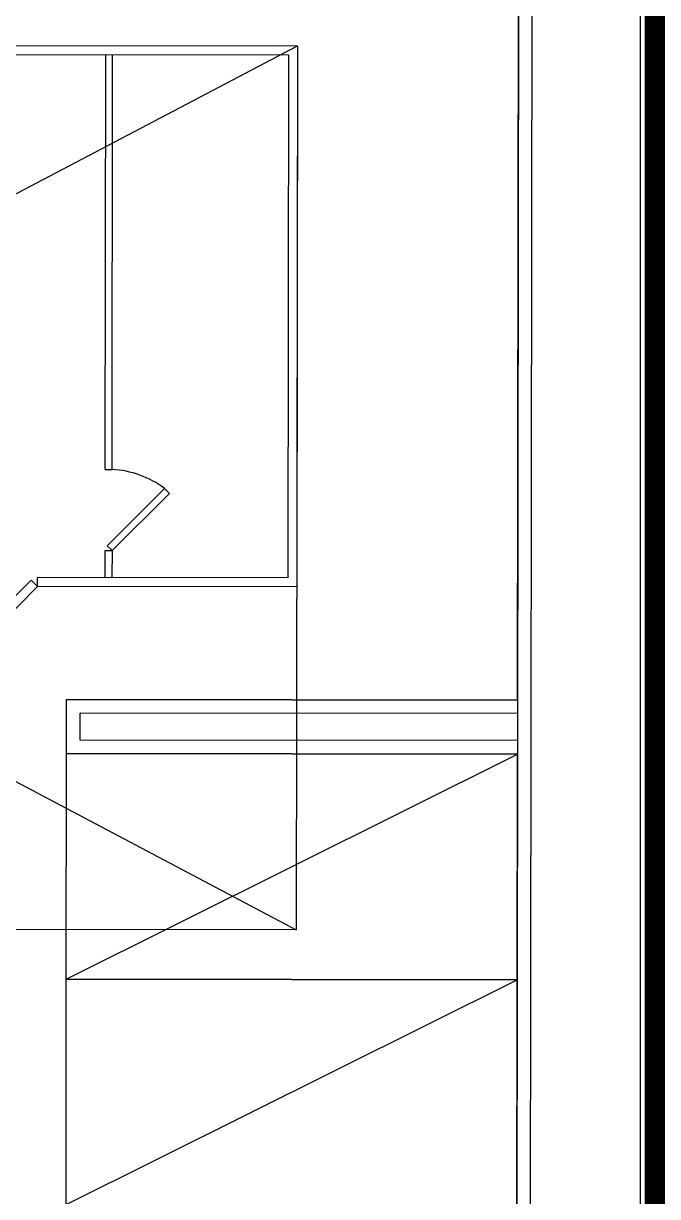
# Model space of a CAD drawing. Header units: millimetres. Extents: x 9 to 403, y 12 to 283.
# Drawn here: x 72.42 to 79.45, y 233.53 to 246.54 of the extents above; entities that cross this region are included whole.
import ezdxf

# ---------------------------------------------------------------- set-up
doc = ezdxf.new("R2010")
doc.units = ezdxf.units.MM
for name, pattern in [('CENTER', [2, 1.25, -0.25, 0.25, -0.25]), ('HIDDEN', [2, 1, -1]), ('PHANTOM2', [12.5, 10, -0.5, 0.5, -0.5, 0.5, -0.5])]:
    doc.linetypes.add(name, pattern=pattern)
for name, color, linetype in [('G', 3, 'Continuous'), ('SITE_20200109$0$AA-CON', 2, 'Continuous'), ('SITE_20200109$0$AA-ETC', 4, 'Continuous'), ('SITE_20200109$0$AA-HACTH', 5, 'Continuous'), ('SITE_20200109$0$AA-WIN', 4, 'Continuous'), ('SITE_20200109$0$ELE7', 7, 'Continuous'), ('SITE_20200109$0$주차', 4, 'Continuous'), ('SITE_20200109$0$출력안됨', 155, 'Continuous'), ('가구1', 5, 'Continuous'), ('사업부지', 7, 'Continuous')]:
    doc.layers.add(name, color=color, linetype=linetype)

msp = doc.modelspace()

# ---------------------------------------------------------------- linework, layer by layer
at = {"color": 8}
msp.add_line((79.258, 249.625), (79.258, 205.042), dxfattribs=at)
at = {"layer": 'G', "color": 8, "linetype": 'HIDDEN'}
msp.add_line((79.408, 249.706), (79.408, 205.043), dxfattribs=at)
at = {"layer": 'SITE_20200109$0$AA-CON', "color": 8}
for p, q in [((67.456, 246.302), (75.456, 246.291)), ((67.556, 246.202), (75.356, 246.191)), ((75.356, 246.191), (75.348, 240.391)), ((75.456, 246.291), (75.448, 240.291)), ((75.348, 240.391), (72.573, 240.395)), ((72.573, 240.295), (72.573, 240.395)), ((75.448, 240.291), (72.573, 240.295))]:
    msp.add_line(p, q, dxfattribs=at)
at = {"layer": 'SITE_20200109$0$AA-ETC', "color": 8}
for p, q in [((73.325, 241.594), (73.331, 246.194)), ((73.4, 241.594), (73.406, 246.194)), ((73.325, 241.594), (73.4, 241.594)), ((73.346, 240.747), (73.983, 241.382)), ((73.983, 241.382), (74.036, 241.329)), ((74.036, 241.329), (73.399, 240.694)), ((73.399, 240.694), (73.346, 240.747)), ((73.323, 240.394), (73.324, 240.694)), ((73.324, 240.694), (73.399, 240.694)), ((73.399, 240.694), (73.398, 240.394))]:
    msp.add_line(p, q, dxfattribs=at)
at = {"layer": 'SITE_20200109$0$AA-HACTH', "color": 8}
for p, q in [((77.896, 239.038), (77.908, 247.138)), ((72.896, 239.044), (77.896, 239.038)), ((72.896, 238.444), (72.896, 239.044)), ((77.896, 238.438), (72.896, 238.444)), ((77.858, 210.938), (77.896, 238.438))]:
    msp.add_line(p, q, dxfattribs=at)
at = {"layer": 'SITE_20200109$0$AA-WIN', "color": 8}
for p, q in [((71.865, 239.73), (72.503, 240.366)), ((72.503, 240.366), (72.573, 240.295)), ((72.573, 240.295), (71.936, 239.659))]:
    msp.add_line(p, q, dxfattribs=at)
msp.add_ellipse((73.337, 240.511), major_axis=(1.085, 0.002), ratio=0.999998, start_param=0.931221, end_param=1.51108, dxfattribs=at)
at = {"layer": 'SITE_20200109$0$ELE7', "color": 8}
for p, q in [((78.058, 247.287), (78.008, 210.787)), ((77.908, 247.138), (77.858, 210.938)), ((77.896, 239.038), (72.896, 239.044)), ((72.896, 238.444), (72.896, 239.044)), ((77.896, 238.888), (73.046, 238.894)), ((73.046, 238.594), (73.046, 238.894)), ((77.896, 238.588), (73.046, 238.594)), ((77.896, 238.438), (72.896, 238.444))]:
    msp.add_line(p, q, dxfattribs=at)
at = {"layer": 'SITE_20200109$0$주차', "color": 8}
for p, q in [((72.892, 235.944), (72.896, 238.444)), ((72.892, 235.944), (77.896, 238.438)), ((72.896, 238.444), (77.896, 238.438)), ((77.896, 238.438), (77.892, 235.938)), ((72.889, 233.444), (72.892, 235.944)), ((72.889, 233.444), (77.892, 235.938)), ((77.892, 235.938), (72.892, 235.944)), ((72.892, 235.944), (77.892, 235.938)), ((77.892, 235.938), (77.889, 233.438))]:
    msp.add_line(p, q, dxfattribs=at)
at = {"layer": 'SITE_20200109$0$출력안됨', "color": 8}
for p, q in [((56.856, 246.316), (75.443, 236.491)), ((56.856, 246.316), (75.456, 246.291)), ((56.843, 236.516), (75.456, 246.291)), ((75.456, 246.291), (75.443, 236.491)), ((75.443, 236.491), (56.843, 236.516))]:
    msp.add_line(p, q, dxfattribs=at)
at = {"layer": '가구1', "color": 8, "linetype": 'CENTER', "ltscale": 3, "const_width": 0.5, "flags": 128}
msp.add_lwpolyline([(277.798, 49.074), (260.668, 44.662), (256.911, 43.108), (250.181, 49.868), (211.206, 45.9), (194.446, 55.691), (187.731, 63.178), (180.838, 68.564), (173.689, 71.671), (162.494, 74.184), (155.072, 77.177), (151.855, 78.433), (148.934, 79.604), (147.264, 89.446), (140.24, 96.509), (132.139, 103), (121.934, 113.712), (117.946, 120.914), (116.138, 124.179), (102.665, 138.342), (99.797, 145.649), (99.3, 158.162), (102.359, 170.037), (109.188, 180.774), (113.022, 188.106), (114.582, 195.955), (112.833, 201.748), (112.832, 208.615), (112.833, 239.254), (113.56, 240.523), (96.552, 244.891), (80.643, 249.059), (79.558, 249.784), (79.558, 181.351), (71.332, 181.738), (40.326, 59.813), (39.336, 57.732), (30.839, 39.857)], dxfattribs=at)
at = {"layer": '사업부지', "color": 8, "linetype": 'Continuous', "ltscale": 10, "const_width": 0.2, "flags": 128}
msp.add_lwpolyline([(76.585, 251.679, -0.413685), (91.558, 236.679), (91.558, 216.994, -0.414362), (79.552, 204.994), (79.906, 204.999), (79.558, 204.999)], format="xyb", dxfattribs=at)
at = {"layer": '사업부지', "color": 8, "linetype": 'PHANTOM2', "ltscale": 10, "flags": 128}
for points, const_width in [([(15.475, 161.191), (25.104, 162.655), (32.178, 181.287), (37.49, 185.027), (41.442, 186.264), (48.872, 186.86), (48.816, 188.568), (56.517, 191.259), (68.171, 188.213), (79.558, 181.353), (79.558, 249.786)], 0.5), ([(277.798, 49.074), (260.668, 44.662), (256.911, 43.108), (250.181, 49.868), (211.206, 45.9), (194.446, 55.691), (187.731, 63.178), (180.838, 68.564), (173.689, 71.671), (162.494, 74.184), (155.072, 77.177), (151.855, 78.433), (148.934, 79.604), (147.264, 89.446), (140.24, 96.509), (132.139, 103), (121.934, 113.712), (117.946, 120.914), (116.138, 124.179), (102.665, 138.342), (99.797, 145.649), (99.3, 158.162), (102.359, 170.037), (109.188, 180.774), (113.022, 188.106), (114.582, 195.955), (112.833, 201.748), (112.832, 208.615), (112.833, 239.254), (113.56, 240.523), (96.552, 244.891), (80.643, 249.059), (79.558, 249.784), (79.558, 181.351), (71.332, 181.738), (40.326, 59.813), (39.336, 57.732), (30.838, 39.857)], 0.3)]:
    msp.add_lwpolyline(points, dxfattribs=dict(at, const_width=const_width))

doc.saveas('drawing.dxf')
